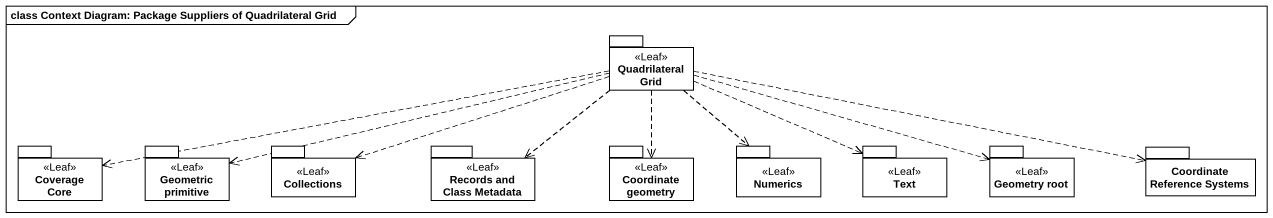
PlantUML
@startuml
mainframe class Context Diagram: Package Suppliers of Quadrilateral Grid
package "Quadrilateral Grid" as Quadrilateral_Grid <<Leaf>> {
}
package "Coverage Core" as Coverage_Core <<Leaf>> {
}
package "Geometric primitive" as Geometric_primitive <<Leaf>> {
}
package "Collections" as Collections_ <<Leaf>> {
}
package "Records and Class Metadata" as Records_and_Class_Metadata <<Leaf>> {
}
package "Coordinate geometry" as Coordinate_geometry <<Leaf>> {
}
package Numerics <<Leaf>> {
}
package Text <<Leaf>> {
}
package "Geometry root" as Geometry_root <<Leaf>> {
}
package "Coordinate Reference Systems" as Coordinate_Reference_Systems {
}
Quadrilateral_Grid .left.> Coverage_Core
Quadrilateral_Grid .left.> Geometric_primitive
Quadrilateral_Grid .left.> Collections_
Quadrilateral_Grid ..> Records_and_Class_Metadata
Quadrilateral_Grid ..> Coordinate_geometry
Quadrilateral_Grid ..> Numerics
Quadrilateral_Grid .right.> Text
Quadrilateral_Grid .right.> Geometry_root
Quadrilateral_Grid .right.> Coordinate_Reference_Systems
@enduml
